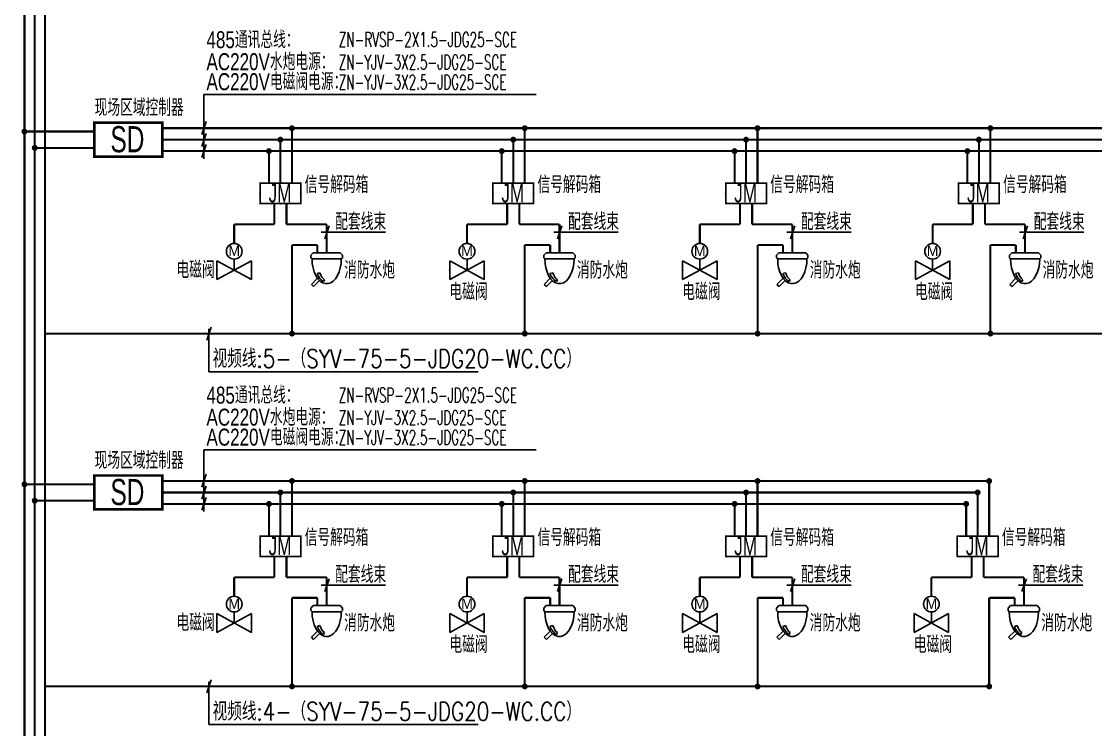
# Model space of a CAD drawing. Extents: x -1396510 to 1250330, y -1892470 to 1623980.
# Drawn here: x -524457 to -503899, y -1544587 to -1531044 of the extents above; entities that cross this region are included whole.
import ezdxf
from ezdxf.enums import TextEntityAlignment as Align

# ---------------------------------------------------------------- set-up
doc = ezdxf.new("R2010")
doc.units = 0
doc.header["$LTSCALE"] = 1000
doc.header["$MEASUREMENT"] = 0
doc.linetypes.add('PHANTOM2', pattern=[1.25, 0.625, -0.125, 0.125, -0.125, 0.125, -0.125])
for name, color, linetype in [('EQUIP-动力', 3, 'Continuous'), ('EQUIP-消防', 3, 'Continuous'), ('SP-KDLA消防', 2, 'Continuous'), ('TEL_TEXT', 7, 'Continuous'), ('WIRE-照明', 1, 'Continuous'), ('电气标注', 6, 'Continuous')]:
    doc.layers.add(name, color=color, linetype=linetype)
doc.layers.add('柱核对', color=221, linetype='Continuous', plot=False)
doc.styles.add('_TEL_DIM', font='SIMPLEX', dxfattribs={"width": 0.8, "height": 3.5, "bigfont": 'HZTXT'})
doc.styles.add('HZTXT5', font='aa.shx', dxfattribs={"width": 0.7, "bigfont": 'hztxt.shx'})
doc.styles.get("Standard").update_dxf_attribs({"font": 'gbenor.shx', "bigfont": 'gbcbig.shx'})
doc.styles.add('TG_LINETYPE', font='SIMPLEX', dxfattribs={"width": 0.8, "height": 3, "bigfont": 'HZTXT'})
doc.linetypes.add('TG_TV', pattern='A,1,-0.6,["TV",TG_LINETYPE,S=0.1,R=0,X=-0.6,Y=-0.15],0', length=1.6)

# ---------------------------------------------------------------- blocks, each defined once
blk = doc.blocks.new('$equip$00002770')
for p, q in [((-0.65, 0.65), (-0.65, 0)), ((0.65, 0.65), (-0.65, 0.65)), ((0.65, 0), (0.65, 0.65)), ((-0.65, 0), (0.65, 0))]:
    blk.add_line(p, q)
at = {"const_width": 0.05}
blk.add_lwpolyline([(-0.65, 0.65), (-0.65, 0), (0.65, 0), (0.65, 0.65), (-0.65, 0.65), (-0.65, 0)], dxfattribs=at)
for p in [(0, 0.65), (-0.65, 0.325), (0.65, 0.325), (0, 0)]:
    blk.add_point(p)
at = {"color": 7}
blk.add_attdef('$TEXT$', text='', height=0.4, dxfattribs=at).set_placement((-0.014, 0.343), align=Align.MIDDLE_CENTER)
at = {"color": 7, "flags": 1}
for tag, height, p in [('B', 0.4, (0.905, 0.246)), ('A', 0.00002, (0, 0))]:
    blk.add_attdef(tag, text='', height=height, dxfattribs=at).set_placement(p, align=Align.MIDDLE_CENTER)
blk = doc.blocks.new('A$C7E452847')
at = {"layer": 'SP-KDLA消防', "color": 0}
for p, q in [((-257, 0), (-300, -46)), ((-257, 0), (257, 0)), ((-300, -71), (-300, -46)), ((-300, -71), (-300, -95)), ((-280, -116), (-300, -95)), ((-280, -116), (280, -116)), ((-280, -116), (-276, -203)), ((-276, -203), (-261, -288)), ((257, 0), (300, -46)), ((261, -288), (276, -203)), ((276, -203), (280, -116)), ((280, -116), (300, -95)), ((300, -46), (300, -71)), ((300, -95), (300, -71)), ((-261, -288), (-238, -366)), ((-238, -366), (-207, -436)), ((111, -425), (128, -381)), ((128, -381), (182, -396)), ((158, -448), (182, -396)), ((207, -436), (238, -366)), ((238, -366), (261, -288)), ((-207, -436), (-169, -495)), ((-169, -495), (-125, -541)), ((-125, -541), (-77, -573)), ((-77, -573), (-26, -589)), ((-26, -589), (26, -589)), ((26, -589), (77, -573)), ((41, -515), (67, -493)), ((41, -515), (60, -550)), ((60, -550), (96, -526)), ((67, -493), (90, -463)), ((77, -573), (125, -541)), ((90, -463), (111, -425)), ((96, -526), (130, -491)), ((125, -541), (169, -495)), ((130, -491), (158, -448)), ((250, -646), (136, -532)), ((169, -495), (207, -436)), ((176, -486), (293, -603)), ((293, -603), (250, -646))]:
    blk.add_line(p, q, dxfattribs=at)
blk = doc.blocks.new('$equip$00001809')
for p, q in [((0.55, -0.55), (-0.55, -1.15)), ((-0.55, -0.55), (0.55, -1.15)), ((-0.55, -1.15), (-0.55, -0.55)), ((0, -0.85), (0, -0.5)), ((0.55, -0.55), (0.55, -1.15))]:
    blk.add_line(p, q)
blk.add_circle((0, -0.25), 0.25)
for p in [(0, 0), (-0.55, -0.85), (0, -0.85), (0.55, -0.85)]:
    blk.add_point(p)
at = {"color": 7, "style": '_TEL_DIM'}
blk.add_attdef('$TEXT$', text='', height=0.4, dxfattribs=at).set_placement((0, -0.25), align=Align.MIDDLE_CENTER)
at = {"color": 7, "style": '_TEL_DIM', "flags": 1}
blk.add_attdef('A', text='', height=0.00002, dxfattribs=at).set_placement((0, 0), align=Align.MIDDLE_CENTER)

msp = doc.modelspace()

# ---------------------------------------------------------------- hatches: boundary and pattern name
at = {"layer": 'WIRE-照明', "linetype": 'PHANTOM2', "ltscale": 0.8}
h = msp.add_hatch(color=0, dxfattribs=at)
h.paths.add_polyline_path([(-519281.3, -1533028.6, -0.4142136), (-519224.3, -1533085.5), (-519281.3, -1533085.5)])
h.paths.add_polyline_path([(-519224.3, -1533085.5, -1), (-519338.2, -1533085.5)])
h.paths.add_polyline_path([(-519281.3, -1533028.6), (-519281.3, -1533085.5), (-519338.2, -1533085.5, -0.4142136)])
h = msp.add_hatch(color=0, dxfattribs=at)
h.paths.add_polyline_path([(-514824.9, -1533028.6, -0.4142136), (-514767.9, -1533085.5), (-514824.9, -1533085.5)])
h.paths.add_polyline_path([(-514767.9, -1533085.5, -1), (-514881.8, -1533085.5)])
h.paths.add_polyline_path([(-514824.9, -1533028.6), (-514824.9, -1533085.5), (-514881.8, -1533085.5, -0.4142136)])
h = msp.add_hatch(color=0, dxfattribs=at)
h.paths.add_polyline_path([(-510368.4, -1533028.6, -0.4142136), (-510311.5, -1533085.5), (-510368.4, -1533085.5)])
h.paths.add_polyline_path([(-510311.5, -1533085.5, -1), (-510425.4, -1533085.5)])
h.paths.add_polyline_path([(-510368.4, -1533028.6), (-510368.4, -1533085.5), (-510425.4, -1533085.5, -0.4142136)])
h = msp.add_hatch(color=0, dxfattribs=at)
h.paths.add_polyline_path([(-505912, -1533028.6, -0.4142136), (-505855.1, -1533085.5), (-505912, -1533085.5)])
h.paths.add_polyline_path([(-505855.1, -1533085.5, -1), (-505969, -1533085.5)])
h.paths.add_polyline_path([(-505912, -1533028.6), (-505912, -1533085.5), (-505969, -1533085.5, -0.4142136)])
h = msp.add_hatch(color=0, dxfattribs=at)
h.paths.add_polyline_path([(-524400.4, -1533092.4, -0.4142136), (-524343.5, -1533149.4), (-524400.4, -1533149.4)])
h.paths.add_polyline_path([(-524343.5, -1533149.4, -1), (-524457.4, -1533149.4)])
h.paths.add_polyline_path([(-524400.4, -1533092.4), (-524400.4, -1533149.4), (-524457.4, -1533149.4, -0.4142136)])
h = msp.add_hatch(color=0, dxfattribs=at)
h.paths.add_polyline_path([(-524203.6, -1533405.2, -0.4142136), (-524146.7, -1533462.2), (-524203.6, -1533462.2)])
h.paths.add_polyline_path([(-524146.7, -1533462.2, -1), (-524260.6, -1533462.2)])
h.paths.add_polyline_path([(-524203.6, -1533405.2), (-524203.6, -1533462.2), (-524260.6, -1533462.2, -0.4142136)])
h = msp.add_hatch(color=0, dxfattribs=at)
h.paths.add_polyline_path([(-519500.9, -1533247.6, -0.4142136), (-519444, -1533304.5), (-519500.9, -1533304.5)])
h.paths.add_polyline_path([(-519444, -1533304.5, -1), (-519557.9, -1533304.5)])
h.paths.add_polyline_path([(-519500.9, -1533247.6), (-519500.9, -1533304.5), (-519557.9, -1533304.5, -0.4142136)])
h = msp.add_hatch(color=0, dxfattribs=at)
h.paths.add_polyline_path([(-515044.5, -1533247.6, -0.4142136), (-514987.6, -1533304.5), (-515044.5, -1533304.5)])
h.paths.add_polyline_path([(-514987.6, -1533304.5, -1), (-515101.5, -1533304.5)])
h.paths.add_polyline_path([(-515044.5, -1533247.6), (-515044.5, -1533304.5), (-515101.5, -1533304.5, -0.4142136)])
h = msp.add_hatch(color=0, dxfattribs=at)
h.paths.add_polyline_path([(-510588.1, -1533247.6, -0.4142136), (-510531.2, -1533304.5), (-510588.1, -1533304.5)])
h.paths.add_polyline_path([(-510531.2, -1533304.5, -1), (-510645.1, -1533304.5)])
h.paths.add_polyline_path([(-510588.1, -1533247.6), (-510588.1, -1533304.5), (-510645.1, -1533304.5, -0.4142136)])
h = msp.add_hatch(color=0, dxfattribs=at)
h.paths.add_polyline_path([(-506131.7, -1533247.6, -0.4142136), (-506074.8, -1533304.5), (-506131.7, -1533304.5)])
h.paths.add_polyline_path([(-506074.8, -1533304.5, -1), (-506188.7, -1533304.5)])
h.paths.add_polyline_path([(-506131.7, -1533247.6), (-506131.7, -1533304.5), (-506188.7, -1533304.5, -0.4142136)])
h = msp.add_hatch(color=0, dxfattribs=at)
h.paths.add_polyline_path([(-519720.6, -1533466.7, -0.4142136), (-519663.7, -1533523.6), (-519720.6, -1533523.6)])
h.paths.add_polyline_path([(-519663.7, -1533523.6, -1), (-519777.5, -1533523.6)])
h.paths.add_polyline_path([(-519720.6, -1533466.7), (-519720.6, -1533523.6), (-519777.5, -1533523.6, -0.4142136)])
h = msp.add_hatch(color=0, dxfattribs=at)
h.paths.add_polyline_path([(-515264.2, -1533466.7, -0.4142136), (-515207.3, -1533523.6), (-515264.2, -1533523.6)])
h.paths.add_polyline_path([(-515207.3, -1533523.6, -1), (-515321.1, -1533523.6)])
h.paths.add_polyline_path([(-515264.2, -1533466.7), (-515264.2, -1533523.6), (-515321.1, -1533523.6, -0.4142136)])
h = msp.add_hatch(color=0, dxfattribs=at)
h.paths.add_polyline_path([(-510807.8, -1533466.7, -0.4142136), (-510750.9, -1533523.6), (-510807.8, -1533523.6)])
h.paths.add_polyline_path([(-510750.9, -1533523.6, -1), (-510864.7, -1533523.6)])
h.paths.add_polyline_path([(-510807.8, -1533466.7), (-510807.8, -1533523.6), (-510864.7, -1533523.6, -0.4142136)])
h = msp.add_hatch(color=0, dxfattribs=at)
h.paths.add_polyline_path([(-506351.4, -1533466.7, -0.4142136), (-506294.5, -1533523.6), (-506351.4, -1533523.6)])
h.paths.add_polyline_path([(-506294.5, -1533523.6, -1), (-506408.3, -1533523.6)])
h.paths.add_polyline_path([(-506351.4, -1533466.7), (-506351.4, -1533523.6), (-506408.3, -1533523.6, -0.4142136)])
h = msp.add_hatch(color=0, dxfattribs=at)
h.paths.add_polyline_path([(-519280, -1536957.3, -0.4142136), (-519223.1, -1537014.2), (-519280, -1537014.2)])
h.paths.add_polyline_path([(-519223.1, -1537014.2, -1), (-519336.9, -1537014.2)])
h.paths.add_polyline_path([(-519280, -1536957.3), (-519280, -1537014.2), (-519336.9, -1537014.2, -0.4142136)])
h = msp.add_hatch(color=0, dxfattribs=at)
h.paths.add_polyline_path([(-514823.6, -1536957.3, -0.4142136), (-514766.7, -1537014.2), (-514823.6, -1537014.2)])
h.paths.add_polyline_path([(-514766.7, -1537014.2, -1), (-514880.5, -1537014.2)])
h.paths.add_polyline_path([(-514823.6, -1536957.3), (-514823.6, -1537014.2), (-514880.5, -1537014.2, -0.4142136)])
h = msp.add_hatch(color=0, dxfattribs=at)
h.paths.add_polyline_path([(-510367.2, -1536957.3, -0.4142136), (-510310.3, -1537014.2), (-510367.2, -1537014.2)])
h.paths.add_polyline_path([(-510310.3, -1537014.2, -1), (-510424.1, -1537014.2)])
h.paths.add_polyline_path([(-510367.2, -1536957.3), (-510367.2, -1537014.2), (-510424.1, -1537014.2, -0.4142136)])
h = msp.add_hatch(color=0, dxfattribs=at)
h.paths.add_polyline_path([(-505910.8, -1536957.3, -0.4142136), (-505853.8, -1537014.2), (-505910.8, -1537014.2)])
h.paths.add_polyline_path([(-505853.8, -1537014.2, -1), (-505967.7, -1537014.2)])
h.paths.add_polyline_path([(-505910.8, -1536957.3), (-505910.8, -1537014.2), (-505967.7, -1537014.2, -0.4142136)])
h = msp.add_hatch(color=0, dxfattribs=at)
h.paths.add_polyline_path([(-519281.3, -1539777.4, -0.4142136), (-519224.3, -1539834.4), (-519281.3, -1539834.4)])
h.paths.add_polyline_path([(-519224.3, -1539834.4, -1), (-519338.2, -1539834.4)])
h.paths.add_polyline_path([(-519281.3, -1539777.4), (-519281.3, -1539834.4), (-519338.2, -1539834.4, -0.4142136)])
h = msp.add_hatch(color=0, dxfattribs=at)
h.paths.add_polyline_path([(-514824.9, -1539777.4, -0.4142136), (-514767.9, -1539834.4), (-514824.9, -1539834.4)])
h.paths.add_polyline_path([(-514767.9, -1539834.4, -1), (-514881.8, -1539834.4)])
h.paths.add_polyline_path([(-514824.9, -1539777.4), (-514824.9, -1539834.4), (-514881.8, -1539834.4, -0.4142136)])
h = msp.add_hatch(color=0, dxfattribs=at)
h.paths.add_polyline_path([(-510368.4, -1539777.4, -0.4142136), (-510311.5, -1539834.4), (-510368.4, -1539834.4)])
h.paths.add_polyline_path([(-510311.5, -1539834.4, -1), (-510425.4, -1539834.4)])
h.paths.add_polyline_path([(-510368.4, -1539777.4), (-510368.4, -1539834.4), (-510425.4, -1539834.4, -0.4142136)])
h = msp.add_hatch(color=0, dxfattribs=at)
h.paths.add_polyline_path([(-505935.4, -1539777.4, -0.4142136), (-505878.4, -1539834.4), (-505935.4, -1539834.4)])
h.paths.add_polyline_path([(-505878.4, -1539834.4, -1), (-505992.3, -1539834.4)])
h.paths.add_polyline_path([(-505935.4, -1539777.4), (-505935.4, -1539834.4), (-505992.3, -1539834.4, -0.4142136)])
h = msp.add_hatch(color=0, dxfattribs=at)
h.paths.add_polyline_path([(-524400.4, -1539841.3, -0.4142136), (-524343.5, -1539898.2), (-524400.4, -1539898.2)])
h.paths.add_polyline_path([(-524343.5, -1539898.2, -1), (-524457.4, -1539898.2)])
h.paths.add_polyline_path([(-524400.4, -1539841.3), (-524400.4, -1539898.2), (-524457.4, -1539898.2, -0.4142136)])
h = msp.add_hatch(color=0, dxfattribs=at)
h.paths.add_polyline_path([(-519500.9, -1539996.5, -0.4142136), (-519444, -1540053.4), (-519500.9, -1540053.4)])
h.paths.add_polyline_path([(-519444, -1540053.4, -1), (-519557.9, -1540053.4)])
h.paths.add_polyline_path([(-519500.9, -1539996.5), (-519500.9, -1540053.4), (-519557.9, -1540053.4, -0.4142136)])
h = msp.add_hatch(color=0, dxfattribs=at)
h.paths.add_polyline_path([(-515044.5, -1539996.5, -0.4142136), (-514987.6, -1540053.4), (-515044.5, -1540053.4)])
h.paths.add_polyline_path([(-514987.6, -1540053.4, -1), (-515101.5, -1540053.4)])
h.paths.add_polyline_path([(-515044.5, -1539996.5), (-515044.5, -1540053.4), (-515101.5, -1540053.4, -0.4142136)])
h = msp.add_hatch(color=0, dxfattribs=at)
h.paths.add_polyline_path([(-510588.1, -1539996.5, -0.4142136), (-510531.2, -1540053.4), (-510588.1, -1540053.4)])
h.paths.add_polyline_path([(-510531.2, -1540053.4, -1), (-510645.1, -1540053.4)])
h.paths.add_polyline_path([(-510588.1, -1539996.5), (-510588.1, -1540053.4), (-510645.1, -1540053.4, -0.4142136)])
h = msp.add_hatch(color=0, dxfattribs=at)
h.paths.add_polyline_path([(-506155, -1539996.5, -0.4142136), (-506098.1, -1540053.4), (-506155, -1540053.4)])
h.paths.add_polyline_path([(-506098.1, -1540053.4, -1), (-506212, -1540053.4)])
h.paths.add_polyline_path([(-506155, -1539996.5), (-506155, -1540053.4), (-506212, -1540053.4, -0.4142136)])
h = msp.add_hatch(color=0, dxfattribs=at)
h.paths.add_polyline_path([(-524203.6, -1540154.1, -0.4142136), (-524146.7, -1540211.1), (-524203.6, -1540211.1)])
h.paths.add_polyline_path([(-524146.7, -1540211.1, -1), (-524260.6, -1540211.1)])
h.paths.add_polyline_path([(-524203.6, -1540154.1), (-524203.6, -1540211.1), (-524260.6, -1540211.1, -0.4142136)])
h = msp.add_hatch(color=0, dxfattribs=at)
h.paths.add_polyline_path([(-519720.6, -1540215.5, -0.4142136), (-519663.7, -1540272.5), (-519720.6, -1540272.5)])
h.paths.add_polyline_path([(-519663.7, -1540272.5, -1), (-519777.5, -1540272.5)])
h.paths.add_polyline_path([(-519720.6, -1540215.5), (-519720.6, -1540272.5), (-519777.5, -1540272.5, -0.4142136)])
h = msp.add_hatch(color=0, dxfattribs=at)
h.paths.add_polyline_path([(-515264.2, -1540215.5, -0.4142136), (-515207.3, -1540272.5), (-515264.2, -1540272.5)])
h.paths.add_polyline_path([(-515207.3, -1540272.5, -1), (-515321.1, -1540272.5)])
h.paths.add_polyline_path([(-515264.2, -1540215.5), (-515264.2, -1540272.5), (-515321.1, -1540272.5, -0.4142136)])
h = msp.add_hatch(color=0, dxfattribs=at)
h.paths.add_polyline_path([(-510807.8, -1540215.5, -0.4142136), (-510750.9, -1540272.5), (-510807.8, -1540272.5)])
h.paths.add_polyline_path([(-510750.9, -1540272.5, -1), (-510864.7, -1540272.5)])
h.paths.add_polyline_path([(-510807.8, -1540215.5), (-510807.8, -1540272.5), (-510864.7, -1540272.5, -0.4142136)])
h = msp.add_hatch(color=0, dxfattribs=at)
h.paths.add_polyline_path([(-506374.7, -1540215.5, -0.4142136), (-506317.8, -1540272.5), (-506374.7, -1540272.5)])
h.paths.add_polyline_path([(-506317.8, -1540272.5, -1), (-506431.6, -1540272.5)])
h.paths.add_polyline_path([(-506374.7, -1540215.5), (-506374.7, -1540272.5), (-506431.6, -1540272.5, -0.4142136)])
h = msp.add_hatch(color=0, dxfattribs=at)
h.paths.add_polyline_path([(-519280, -1543706.2, -0.4142136), (-519223.1, -1543763.1), (-519280, -1543763.1)])
h.paths.add_polyline_path([(-519223.1, -1543763.1, -1), (-519336.9, -1543763.1)])
h.paths.add_polyline_path([(-519280, -1543706.2), (-519280, -1543763.1), (-519336.9, -1543763.1, -0.4142136)])
h = msp.add_hatch(color=0, dxfattribs=at)
h.paths.add_polyline_path([(-514823.6, -1543706.2, -0.4142136), (-514766.7, -1543763.1), (-514823.6, -1543763.1)])
h.paths.add_polyline_path([(-514766.7, -1543763.1, -1), (-514880.5, -1543763.1)])
h.paths.add_polyline_path([(-514823.6, -1543706.2), (-514823.6, -1543763.1), (-514880.5, -1543763.1, -0.4142136)])
h = msp.add_hatch(color=0, dxfattribs=at)
h.paths.add_polyline_path([(-510367.2, -1543706.2, -0.4142136), (-510310.3, -1543763.1), (-510367.2, -1543763.1)])
h.paths.add_polyline_path([(-510310.3, -1543763.1, -1), (-510424.1, -1543763.1)])
h.paths.add_polyline_path([(-510367.2, -1543706.2), (-510367.2, -1543763.1), (-510424.1, -1543763.1, -0.4142136)])
h = msp.add_hatch(color=0, dxfattribs=at)
h.paths.add_polyline_path([(-505934.1, -1543706.2, -0.4142136), (-505877.2, -1543763.1), (-505934.1, -1543763.1)])
h.paths.add_polyline_path([(-505877.2, -1543763.1, -1), (-505991, -1543763.1)])
h.paths.add_polyline_path([(-505934.1, -1543706.2), (-505934.1, -1543763.1), (-505991, -1543763.1, -0.4142136)])

# ---------------------------------------------------------------- linework, layer by layer
at = {"layer": 'WIRE-照明', "linetype": 'Continuous', "const_width": 40}
for points in [[(-524400.4, -1553983.2), (-524400.4, -1512516.5)], [(-524203.6, -1553780.1), (-524203.6, -1512829.3)], [(-524400.4, -1533149.4), (-523062.5, -1533149.4)], [(-501478.9, -1533085.5), (-521762.5, -1533085.5)], [(-519281.3, -1534137.8), (-519281.3, -1533085.5)], [(-514824.9, -1534137.8), (-514824.9, -1533085.5)], [(-510368.4, -1534137.8), (-510368.4, -1533085.5)], [(-505912, -1534137.8), (-505912, -1533085.5)], [(-501698.6, -1533304.5), (-521762.5, -1533304.5)], [(-519500.9, -1534137.8), (-519500.9, -1533304.5)], [(-515044.5, -1534137.8), (-515044.5, -1533304.5)], [(-510588.1, -1534137.8), (-510588.1, -1533304.5)], [(-506131.7, -1534137.8), (-506131.7, -1533304.5)], [(-524203.6, -1533462.2), (-523062.5, -1533462.2)], [(-501918.3, -1533523.6), (-521762.5, -1533523.6)], [(-519720.6, -1534137.8), (-519720.6, -1533523.6)], [(-515264.2, -1534137.8), (-515264.2, -1533523.6)], [(-510807.8, -1534137.8), (-510807.8, -1533523.6)], [(-506351.4, -1534137.8), (-506351.4, -1533523.6)], [(-519617, -1534527.8), (-519617, -1534926.3)], [(-519384.9, -1534527.8), (-519384.9, -1534926.3)], [(-515160.6, -1534527.8), (-515160.6, -1534926.3)], [(-514928.5, -1534527.8), (-514928.5, -1534926.3)], [(-510704.2, -1534527.8), (-510704.2, -1534926.3)], [(-510472.1, -1534527.8), (-510472.1, -1534926.3)], [(-506247.8, -1534527.8), (-506247.8, -1534926.3)], [(-506015.7, -1534527.8), (-506015.7, -1534926.3)], [(-519617, -1534926.3), (-520386, -1534926.3)], [(-520386, -1534926.3), (-520386, -1535290)], [(-519384.9, -1534926.3), (-518615.9, -1534926.3)], [(-518615.9, -1534926.3), (-518615.9, -1535469.5)], [(-515160.6, -1534926.3), (-515929.6, -1534926.3)], [(-515929.6, -1534926.3), (-515929.6, -1535290)], [(-514928.5, -1534926.3), (-514159.5, -1534926.3)], [(-514159.5, -1534926.3), (-514159.5, -1535469.5)], [(-510704.2, -1534926.3), (-511473.2, -1534926.3)], [(-511473.2, -1534926.3), (-511473.2, -1535290)], [(-510472.1, -1534926.3), (-509703.1, -1534926.3)], [(-509703.1, -1534926.3), (-509703.1, -1535469.5)], [(-506247.8, -1534926.3), (-507016.8, -1534926.3)], [(-507016.8, -1534926.3), (-507016.8, -1535290)], [(-506015.7, -1534926.3), (-505246.7, -1534926.3)], [(-505246.7, -1534926.3), (-505246.7, -1535469.5)], [(-518794.1, -1535319.5), (-518794.1, -1535469.5)], [(-514337.7, -1535319.5), (-514337.7, -1535469.5)], [(-509881.3, -1535319.5), (-509881.3, -1535469.5)], [(-505424.9, -1535319.5), (-505424.9, -1535469.5)], [(-524400.4, -1539898.2), (-523062.5, -1539898.2)], [(-505935.4, -1539834.4), (-521762.5, -1539834.4)], [(-519281.3, -1540886.7), (-519281.3, -1539834.4)], [(-514824.9, -1540886.7), (-514824.9, -1539834.4)], [(-510368.4, -1540886.7), (-510368.4, -1539834.4)], [(-505935.4, -1540886.7), (-505935.4, -1539834.4)], [(-524203.6, -1540211.1), (-523062.5, -1540211.1)], [(-506155, -1540053.4), (-521762.5, -1540053.4)], [(-519500.9, -1540886.7), (-519500.9, -1540053.4)], [(-515044.5, -1540886.7), (-515044.5, -1540053.4)], [(-510588.1, -1540886.7), (-510588.1, -1540053.4)], [(-506155, -1540886.7), (-506155, -1540053.4)], [(-506374.7, -1540272.5), (-521762.5, -1540272.5)], [(-519720.6, -1540886.7), (-519720.6, -1540272.5)], [(-515264.2, -1540886.7), (-515264.2, -1540272.5)], [(-510807.8, -1540886.7), (-510807.8, -1540272.5)], [(-506374.7, -1540886.7), (-506374.7, -1540272.5)], [(-519617, -1541276.7), (-519617, -1541675.2)], [(-519384.9, -1541276.7), (-519384.9, -1541675.2)], [(-515160.6, -1541276.7), (-515160.6, -1541675.2)], [(-514928.5, -1541276.7), (-514928.5, -1541675.2)], [(-510704.2, -1541276.7), (-510704.2, -1541675.2)], [(-510472.1, -1541276.7), (-510472.1, -1541675.2)], [(-506271.1, -1541276.7), (-506271.1, -1541675.2)], [(-506039, -1541276.7), (-506039, -1541675.2)], [(-519617, -1541675.2), (-520386, -1541675.2)], [(-520386, -1541675.2), (-520386, -1542038.9)], [(-519384.9, -1541675.2), (-518615.9, -1541675.2)], [(-518615.9, -1541675.2), (-518615.9, -1542218.4)], [(-515160.6, -1541675.2), (-515929.6, -1541675.2)], [(-515929.6, -1541675.2), (-515929.6, -1542038.9)], [(-514928.5, -1541675.2), (-514159.5, -1541675.2)], [(-514159.5, -1541675.2), (-514159.5, -1542218.4)], [(-510704.2, -1541675.2), (-511473.2, -1541675.2)], [(-511473.2, -1541675.2), (-511473.2, -1542038.9)], [(-510472.1, -1541675.2), (-509703.1, -1541675.2)], [(-509703.1, -1541675.2), (-509703.1, -1542218.4)], [(-506271.1, -1541675.2), (-507040.1, -1541675.2)], [(-507040.1, -1541675.2), (-507040.1, -1542038.9)], [(-506039, -1541675.2), (-505270, -1541675.2)], [(-505270, -1541675.2), (-505270, -1542218.4)], [(-518794.1, -1542068.4), (-518794.1, -1542218.4)], [(-514337.7, -1542068.4), (-514337.7, -1542218.4)], [(-509881.3, -1542068.4), (-509881.3, -1542218.4)], [(-505448.2, -1542068.4), (-505448.2, -1542218.4)]]:
    msp.add_lwpolyline(points, dxfattribs=at)
at = {"layer": 'WIRE-照明', "linetype": 'TG_TV', "ltscale": 0.5, "const_width": 40}
for points in [[(-524006.8, -1553577), (-524006.8, -1516381.4)], [(-519280, -1535319.5), (-518794.1, -1535319.5)], [(-519280, -1535319.5), (-519280, -1537014.2)], [(-514823.6, -1535319.5), (-514337.7, -1535319.5)], [(-514823.6, -1535319.5), (-514823.6, -1537014.2)], [(-510367.2, -1535319.5), (-509881.3, -1535319.5)], [(-510367.2, -1535319.5), (-510367.2, -1537014.2)], [(-505910.8, -1535319.5), (-505424.9, -1535319.5)], [(-505910.8, -1535319.5), (-505910.8, -1537014.2)], [(-524006.8, -1537014.2), (-501477.7, -1537014.2)], [(-519280, -1542068.4), (-518794.1, -1542068.4)], [(-519280, -1542068.4), (-519280, -1543763.1)], [(-514823.6, -1542068.4), (-514337.7, -1542068.4)], [(-514823.6, -1542068.4), (-514823.6, -1543763.1)], [(-510367.2, -1542068.4), (-509881.3, -1542068.4)], [(-510367.2, -1542068.4), (-510367.2, -1543763.1)], [(-505934.1, -1542068.4), (-505448.2, -1542068.4)], [(-505934.1, -1542068.4), (-505934.1, -1543763.1)], [(-524006.8, -1543763.1), (-505934.1, -1543763.1)]]:
    msp.add_lwpolyline(points, dxfattribs=at)
at = {"layer": '柱核对', "color": 0}
for p, q in [((-520965.5, -1533670.5), (-520965.5, -1532439.9)), ((-520965.5, -1532439.9), (-514608.8, -1532439.9)), ((-520923.2, -1532956.7), (-521007.9, -1533202.9)), ((-520923.2, -1533186.4), (-521007.9, -1533432.6)), ((-520923.2, -1533397.8), (-521007.9, -1533643.9)), ((-518721, -1535076.8), (-517490, -1535076.8)), ((-518568.4, -1534953.7), (-518653, -1535199.8)), ((-514264.6, -1535076.8), (-513033.6, -1535076.8)), ((-514112, -1534953.7), (-514196.6, -1535199.8)), ((-509808.2, -1535076.8), (-508577.2, -1535076.8)), ((-509655.6, -1534953.7), (-509740.2, -1535199.8)), ((-505351.8, -1535076.8), (-504120.8, -1535076.8)), ((-505199.2, -1534953.7), (-505283.8, -1535199.8)), ((-520826.3, -1536891.2), (-520910.9, -1537137.3)), ((-520868.6, -1536925), (-520868.6, -1537742.6)), ((-520868.6, -1537742.6), (-515717.1, -1537742.6)), ((-520965.5, -1540419.4), (-520965.5, -1539238.8)), ((-520965.5, -1539238.8), (-514608.8, -1539238.8)), ((-520923.2, -1539705.6), (-521007.9, -1539951.8)), ((-520923.2, -1539935.3), (-521007.9, -1540181.5)), ((-520923.2, -1540146.7), (-521007.9, -1540392.8)), ((-518721, -1541825.6), (-517490, -1541825.6)), ((-518568.4, -1541702.5), (-518653, -1541948.7)), ((-514264.6, -1541825.6), (-513033.6, -1541825.6)), ((-514112, -1541702.5), (-514196.6, -1541948.7)), ((-509808.2, -1541825.6), (-508577.2, -1541825.6)), ((-509655.6, -1541702.5), (-509740.2, -1541948.7)), ((-505375.1, -1541825.6), (-504144.1, -1541825.6)), ((-505222.5, -1541702.5), (-505307.1, -1541948.7)), ((-520826.3, -1543640), (-520910.9, -1543886.2)), ((-520868.6, -1543673.9), (-520868.6, -1544491.5)), ((-520868.6, -1544491.5), (-515717.1, -1544491.5))]:
    msp.add_line(p, q, dxfattribs=at)

# ---------------------------------------------------------------- block references
at = {"layer": 'EQUIP-动力'}
ref = msp.add_blockref('$equip$00001809', (-520386, -1535290), dxfattribs=dict(at, xscale=600, yscale=600, zscale=600, rotation=1.121355655558141e-07))
ref.add_attrib('$TEXT$', 'M', dxfattribs={"layer": '0', "color": 7, "height": 200, "rotation": 0.00001, "style": 'HZTXT5'}).set_placement((-520386, -1535432.5), align=Align.MIDDLE_CENTER)
ref = msp.add_blockref('$equip$00001809', (-515929.6, -1535290), dxfattribs=dict(at, xscale=600, yscale=600, zscale=600, rotation=1.121355655558141e-07))
ref.add_attrib('$TEXT$', 'M', dxfattribs={"layer": '0', "color": 7, "height": 200, "rotation": 0.00001, "style": 'HZTXT5'}).set_placement((-515929.6, -1535432.5), align=Align.MIDDLE_CENTER)
ref = msp.add_blockref('$equip$00001809', (-511473.2, -1535290), dxfattribs=dict(at, xscale=600, yscale=600, zscale=600, rotation=1.121355655558141e-07))
ref.add_attrib('$TEXT$', 'M', dxfattribs={"layer": '0', "color": 7, "height": 200, "rotation": 0.00001, "style": 'HZTXT5'}).set_placement((-511473.2, -1535432.5), align=Align.MIDDLE_CENTER)
ref = msp.add_blockref('$equip$00001809', (-507016.8, -1535290), dxfattribs=dict(at, xscale=600, yscale=600, zscale=600, rotation=1.121355655558141e-07))
ref.add_attrib('$TEXT$', 'M', dxfattribs={"layer": '0', "color": 7, "height": 200, "rotation": 0.00001, "style": 'HZTXT5'}).set_placement((-507016.8, -1535432.5), align=Align.MIDDLE_CENTER)
ref = msp.add_blockref('$equip$00001809', (-520386, -1542038.9), dxfattribs=dict(at, xscale=600, yscale=600, zscale=600, rotation=1.121355655558141e-07))
ref.add_attrib('$TEXT$', 'M', dxfattribs={"layer": '0', "color": 7, "height": 200, "rotation": 0.00001, "style": 'HZTXT5'}).set_placement((-520386, -1542181.4), align=Align.MIDDLE_CENTER)
ref = msp.add_blockref('$equip$00001809', (-515929.6, -1542038.9), dxfattribs=dict(at, xscale=600, yscale=600, zscale=600, rotation=1.121355655558141e-07))
ref.add_attrib('$TEXT$', 'M', dxfattribs={"layer": '0', "color": 7, "height": 200, "rotation": 0.00001, "style": 'HZTXT5'}).set_placement((-515929.6, -1542181.4), align=Align.MIDDLE_CENTER)
ref = msp.add_blockref('$equip$00001809', (-511473.2, -1542038.9), dxfattribs=dict(at, xscale=600, yscale=600, zscale=600, rotation=1.121355655558141e-07))
ref.add_attrib('$TEXT$', 'M', dxfattribs={"layer": '0', "color": 7, "height": 200, "rotation": 0.00001, "style": 'HZTXT5'}).set_placement((-511473.2, -1542181.4), align=Align.MIDDLE_CENTER)
ref = msp.add_blockref('$equip$00001809', (-507040.1, -1542038.9), dxfattribs=dict(at, xscale=600, yscale=600, zscale=600, rotation=1.121355655558141e-07))
ref.add_attrib('$TEXT$', 'M', dxfattribs={"layer": '0', "color": 7, "height": 200, "rotation": 0.00001, "style": 'HZTXT5'}).set_placement((-507040.1, -1542181.4), align=Align.MIDDLE_CENTER)
at = {"layer": 'EQUIP-消防'}
ref = msp.add_blockref('$equip$00002770', (-522412.5, -1533629.5), dxfattribs=dict(at, xscale=1000, yscale=1000, zscale=1000, rotation=1.121355622989261e-07))
ref.add_attrib('$TEXT$', 'SD', dxfattribs={"layer": '0', "color": 7, "height": 500, "rotation": 0.00001, "style": 'HZTXT5', "width": 0.7}).set_placement((-522429.7, -1533296.3), align=Align.MIDDLE_CENTER)
ref = msp.add_blockref('$equip$00002770', (-519500.9, -1534527.8), dxfattribs=dict(at, xscale=600, yscale=600, zscale=600, rotation=1.121355655558141e-07))
ref.add_attrib('$TEXT$', 'JM', dxfattribs={"layer": '0', "color": 7, "height": 350, "rotation": 0.00001, "style": 'HZTXT5', "width": 0.7}).set_placement((-519509.4, -1534328.6), align=Align.MIDDLE_CENTER)
ref = msp.add_blockref('$equip$00002770', (-515044.5, -1534527.8), dxfattribs=dict(at, xscale=600, yscale=600, zscale=600, rotation=1.121355655558141e-07))
ref.add_attrib('$TEXT$', 'JM', dxfattribs={"layer": '0', "color": 7, "height": 350, "rotation": 0.00001, "style": 'HZTXT5', "width": 0.7}).set_placement((-515053, -1534328.7), align=Align.MIDDLE_CENTER)
ref = msp.add_blockref('$equip$00002770', (-510588.1, -1534527.8), dxfattribs=dict(at, xscale=600, yscale=600, zscale=600, rotation=1.121355655558141e-07))
ref.add_attrib('$TEXT$', 'JM', dxfattribs={"layer": '0', "color": 7, "height": 350, "rotation": 0.00001, "style": 'HZTXT5', "width": 0.7}).set_placement((-510596.6, -1534328.7), align=Align.MIDDLE_CENTER)
ref = msp.add_blockref('$equip$00002770', (-506131.7, -1534527.8), dxfattribs=dict(at, xscale=600, yscale=600, zscale=600, rotation=1.121355655558141e-07))
ref.add_attrib('$TEXT$', 'JM', dxfattribs={"layer": '0', "color": 7, "height": 350, "rotation": 0.00001, "style": 'HZTXT5', "width": 0.7}).set_placement((-506140.2, -1534328.7), align=Align.MIDDLE_CENTER)
at = {"layer": 'EQUIP-消防', "color": 2, "xscale": -1, "rotation": 1.121355808209046e-07}
for p in [(-518615.9, -1535469.5), (-514159.5, -1535469.5), (-509703.1, -1535469.5), (-505246.7, -1535469.5), (-518615.9, -1542218.4), (-514159.5, -1542218.4), (-509703.1, -1542218.4), (-505270, -1542218.4)]:
    msp.add_blockref('A$C7E452847', p, dxfattribs=at)
at = {"layer": 'EQUIP-消防'}
ref = msp.add_blockref('$equip$00002770', (-522412.5, -1540378.4), dxfattribs=dict(at, xscale=1000, yscale=1000, zscale=1000, rotation=1.121355622989261e-07))
ref.add_attrib('$TEXT$', 'SD', dxfattribs={"layer": '0', "color": 7, "height": 500, "rotation": 0.00001, "style": 'HZTXT5', "width": 0.7}).set_placement((-522429.7, -1540045.2), align=Align.MIDDLE_CENTER)
ref = msp.add_blockref('$equip$00002770', (-519500.9, -1541276.7), dxfattribs=dict(at, xscale=600, yscale=600, zscale=600, rotation=1.121355655558141e-07))
ref.add_attrib('$TEXT$', 'JM', dxfattribs={"layer": '0', "color": 7, "height": 350, "rotation": 0.00001, "style": 'HZTXT5', "width": 0.7}).set_placement((-519509.4, -1541077.5), align=Align.MIDDLE_CENTER)
ref = msp.add_blockref('$equip$00002770', (-515044.5, -1541276.7), dxfattribs=dict(at, xscale=600, yscale=600, zscale=600, rotation=1.121355655558141e-07))
ref.add_attrib('$TEXT$', 'JM', dxfattribs={"layer": '0', "color": 7, "height": 350, "rotation": 0.00001, "style": 'HZTXT5', "width": 0.7}).set_placement((-515053, -1541077.6), align=Align.MIDDLE_CENTER)
ref = msp.add_blockref('$equip$00002770', (-510588.1, -1541276.7), dxfattribs=dict(at, xscale=600, yscale=600, zscale=600, rotation=1.121355655558141e-07))
ref.add_attrib('$TEXT$', 'JM', dxfattribs={"layer": '0', "color": 7, "height": 350, "rotation": 0.00001, "style": 'HZTXT5', "width": 0.7}).set_placement((-510596.6, -1541077.6), align=Align.MIDDLE_CENTER)
ref = msp.add_blockref('$equip$00002770', (-506155, -1541276.7), dxfattribs=dict(at, xscale=600, yscale=600, zscale=600, rotation=1.121355655558141e-07))
ref.add_attrib('$TEXT$', 'JM', dxfattribs={"layer": '0', "color": 7, "height": 350, "rotation": 0.00001, "style": 'HZTXT5', "width": 0.7}).set_placement((-506163.5, -1541077.6), align=Align.MIDDLE_CENTER)

# ---------------------------------------------------------------- texts
at = {"layer": 'TEL_TEXT', "style": '_TEL_DIM'}
for s, height, width, p in [('ZN-RVSP-2X1.5-JDG25-SCE', 280, 0.6, (-518385.4, -1531530.7)), ('ZN-YJV-3X2.5-JDG25-SCE', 280, 0.6, (-518385.4, -1531963.3)), ('ZN-YJV-3X2.5-JDG25-SCE', 280, 0.6, (-518385.4, -1532342.7)), ('视频线:5-（SYV-75-5-JDG20-WC.CC）', 350, 0.8, (-520799.2, -1537667.4)), ('ZN-RVSP-2X1.5-JDG25-SCE', 280, 0.6, (-518385.4, -1538329.6)), ('ZN-YJV-3X2.5-JDG25-SCE', 280, 0.6, (-518385.4, -1538762.2)), ('ZN-YJV-3X2.5-JDG25-SCE', 280, 0.6, (-518385.4, -1539141.6)), ('视频线:4-（SYV-75-5-JDG20-WC.CC）', 350, 0.8, (-520799.2, -1544416.3))]:
    msp.add_text(s, height=height, rotation=0, dxfattribs=dict(at, width=width)).set_placement(p)
at = {"layer": '电气标注', "color": 0, "style": 'HZTXT5', "width": 0.75}
for s, p in [('485通讯总线：', (-520916.4, -1531554.8)), ('AC220V水炮电源：', (-520916.4, -1531976.1)), ('AC220V电磁阀电源：', (-520916.4, -1532358.4)), ('现场区域控制器', (-523057.8, -1532852.7)), ('信号解码箱', (-519037.2, -1534327.9)), ('信号解码箱', (-514580.8, -1534327.9)), ('信号解码箱', (-510124.4, -1534327.9)), ('信号解码箱', (-505668, -1534327.9)), ('配套线束', (-518451.7, -1535035.3)), ('配套线束', (-513995.2, -1535035.3)), ('配套线束', (-509538.8, -1535035.3)), ('配套线束', (-505082.4, -1535035.3)), ('电磁阀', (-521489.7, -1535956.2)), ('消防水炮', (-518282.4, -1535961.9)), ('消防水炮', (-513826, -1535961.9)), ('消防水炮', (-509369.6, -1535961.9)), ('消防水炮', (-504913.2, -1535961.9)), ('电磁阀', (-516266, -1536376.7)), ('电磁阀', (-511809.6, -1536376.7)), ('电磁阀', (-507353.2, -1536376.7)), ('485通讯总线：', (-520916.4, -1538353.7)), ('AC220V水炮电源：', (-520916.4, -1538775)), ('AC220V电磁阀电源：', (-520916.4, -1539157.3)), ('现场区域控制器', (-523057.8, -1539601.6)), ('信号解码箱', (-519037.2, -1541076.8)), ('信号解码箱', (-514580.8, -1541076.8)), ('信号解码箱', (-510124.4, -1541076.8)), ('信号解码箱', (-505691.3, -1541076.8)), ('配套线束', (-518451.7, -1541784.1)), ('配套线束', (-513995.2, -1541784.1)), ('配套线束', (-509538.8, -1541784.1)), ('配套线束', (-505105.7, -1541784.1)), ('电磁阀', (-521489.7, -1542705.1)), ('消防水炮', (-518282.4, -1542710.8)), ('消防水炮', (-513826, -1542710.8)), ('消防水炮', (-509369.6, -1542710.8)), ('消防水炮', (-504936.5, -1542710.8)), ('电磁阀', (-516266, -1543125.6)), ('电磁阀', (-511809.6, -1543125.6)), ('电磁阀', (-507376.5, -1543125.6))]:
    msp.add_text(s, height=325, rotation=0.00001, dxfattribs=at).set_placement(p)

doc.saveas('drawing.dxf')
